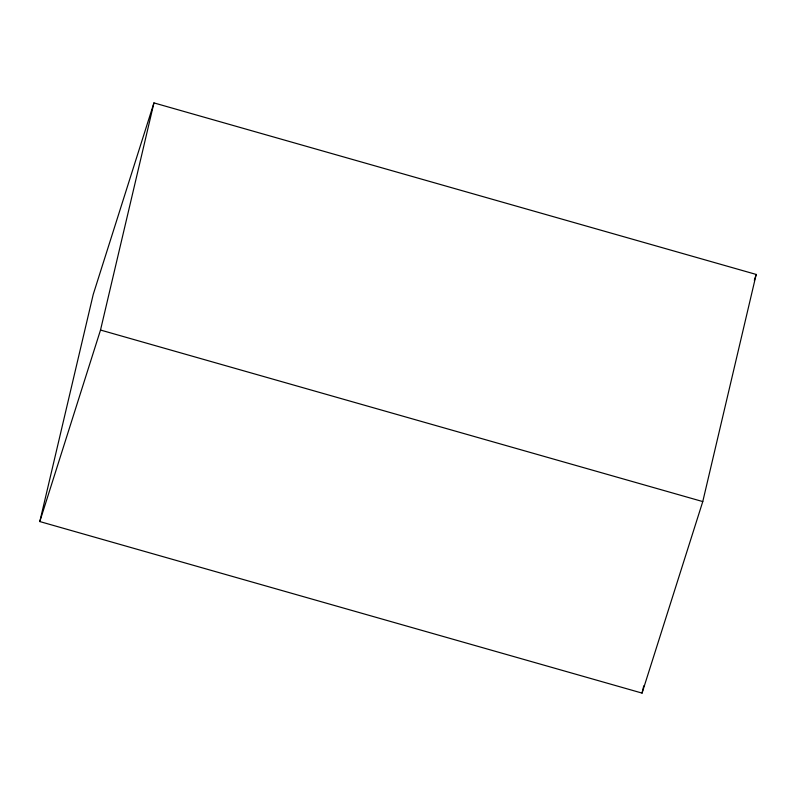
<?xml version="1.0" encoding="UTF-8"?>
<svg xmlns="http://www.w3.org/2000/svg" width="796" height="796" viewBox="0 0 796 796"><rect width="100%" height="100%" fill="white"/><g stroke="black" fill="none" stroke-linecap="round" stroke-linejoin="round"><path stroke-width="1.19" d="M39.8 521.559L93.231 294.421L153.946 102.903L756.2 274.441L702.768 501.579L642.054 693.097L39.8 521.559L100.515 330.041L153.946 102.903M642.054 693.097L643.755 685.844M754.329 280.351L756.2 274.441M100.515 330.041L702.768 501.579"/></g></svg>
